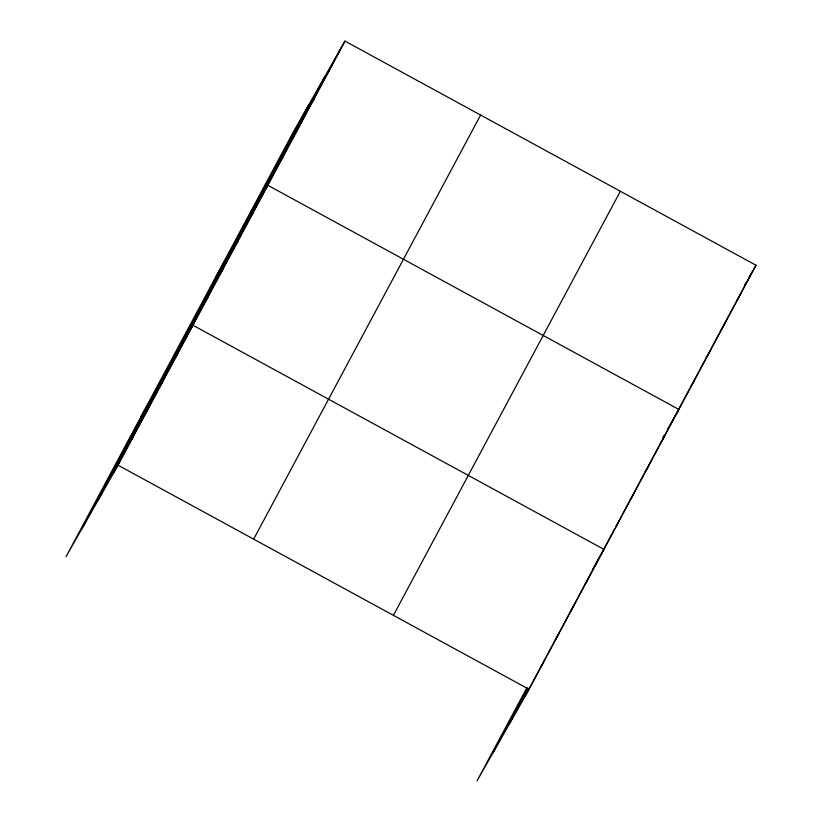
<?xml version="1.0" encoding="UTF-8"?>
<svg xmlns="http://www.w3.org/2000/svg" width="822" height="822" viewBox="0 0 822 822"><rect width="100%" height="100%" fill="white"/><g stroke="black" fill="none" stroke-linecap="round" stroke-linejoin="round"><path stroke-width="1.23" d="M81.851 528.844L308.805 104.764M98.198 500.074L325.142 76.004M114.053 472.157L341.007 48.087M344.973 41.1L292.951 132.681L65.996 556.761L118.019 465.18L344.973 41.1L756.004 265.239L529.049 689.319L477.027 780.9L526.758 687.973M253.659 539.14L480.613 115.07M393.409 615.349L620.363 191.269M492.892 752.983L527.642 688.045M509.229 724.213L528.402 688.394M525.083 696.296L540.064 668.307M540.66 667.187L614.959 528.361M615.555 527.241L659.295 445.514M689.72 388.683L659.902 444.394L663.868 437.417M752.038 272.226L690.305 387.573L694.271 380.586M325.574 76.919L329.54 69.942M310.141 105.761L314.107 98.774M294.708 134.592L298.674 127.616M279.275 163.434L283.241 156.447M215.785 276.87L267.808 185.289L678.838 409.428L667.896 428.694M248.861 220.255L252.827 213.278M233.88 248.244L237.856 241.267M218.909 276.233L222.875 269.256M203.928 304.222L207.894 297.245M140.891 416.816L192.913 325.235L603.944 549.373L593.001 568.639M173.966 360.2L177.932 353.224M158.985 388.19L162.962 381.213M144.014 416.179L147.981 409.202M129.033 444.168L133 437.191M744.424 285.624L746.335 282.275M747.599 280.035L756.004 265.239M736.604 301.058L740.571 294.081M721.171 329.899L725.138 322.912M705.738 358.731L709.705 351.754M662.82 437.623L664.094 435.393M644.921 472.383L648.887 465.406M629.94 500.372L633.906 493.395M615.524 527.364L618.925 521.384M585.007 584.339L588.973 577.363M570.026 612.328L573.992 605.352M555.045 640.317L559.011 633.341M540.629 667.31L544.03 661.33M118.019 465.18L529.049 689.319"/></g></svg>
